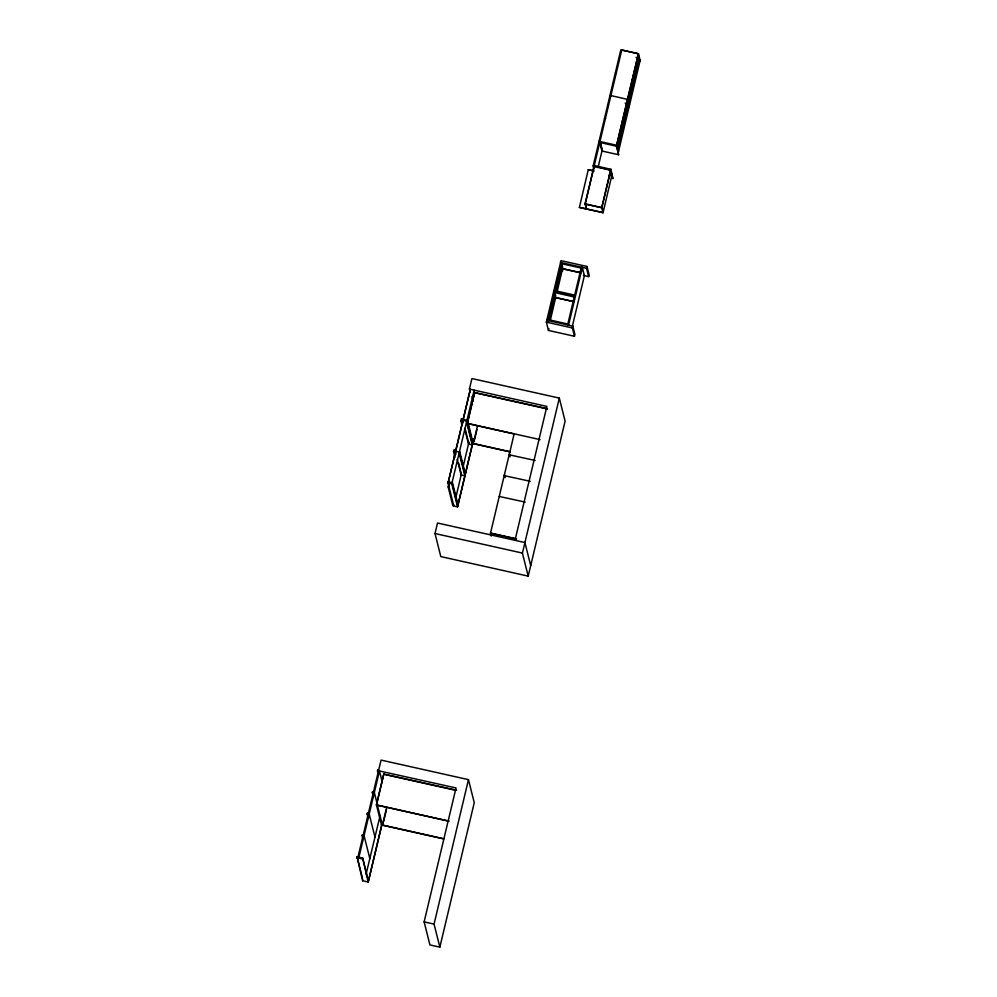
<?xml version="1.0" encoding="UTF-8"?>
<svg xmlns="http://www.w3.org/2000/svg" width="997" height="997" viewBox="0 0 997 997"><rect width="100%" height="100%" fill="white"/><g stroke="black" fill="none" stroke-linecap="round" stroke-linejoin="round"><path stroke-width="1.5" d="M362.808 838.552L362.085 835.673L362.297 834.751L363.232 834.963M368.304 818.45L367.208 814.125L367.432 813.203L368.367 813.402M373.426 796.89L372.342 792.565L372.566 791.643L373.501 791.855M378.199 773.896L377.477 771.017L377.701 770.095L378.636 770.307M454.968 457.449L453.523 451.691L454.009 449.635L454.944 449.846L456.028 454.171M461.972 425.071L460.888 420.746L461.374 418.69L462.309 418.902L463.032 421.781M470.135 391.958L469.413 389.067L471.917 378.548L559.317 398.102L565.1 421.158L528.198 576.129L440.811 556.588L435.016 533.532L437.521 523.014L524.921 542.555L530.703 565.611M455.18 454.782L454.944 449.846M462.546 423.837L462.309 418.902M454.046 505.118L453.822 506.04L448.039 482.984L470.347 389.279L448.326 482.124M463.019 420.398L466.721 421.058L472.516 444.114L457.573 506.875L452.887 505.828L448.152 486.935L449.223 482.386M457.573 506.875L451.778 483.819L474.136 390.288M443.665 838.901L381.49 824.993L376.442 804.866L383.808 773.921M474.659 392.382L467.294 423.326L540.075 439.615M456.589 790.21L383.77 774.083L376.48 805.04L447.753 820.98M547.453 408.67L474.622 392.544L467.331 423.501L514.34 434.019M366.111 874.07L380.119 815.583M455.828 497.64L461.399 473.899M463.119 466.683L468.951 442.182M473.351 438.892L472.304 443.291L510.215 451.766M382.1 823.447L368.217 882.046L362.621 880.737L357.063 856.759L362.659 858.068L368.454 881.124L381.789 825.13M457.773 505.678L472.69 443.029L471.618 438.767M386.674 807.383L382.387 825.03L377.414 805.252M477.526 425.844L473.239 443.491L468.278 423.713M383.621 821.59L386.487 809.539M474.472 440.051L476.977 429.508M546.817 320.274L572.814 326.094L574.895 334.406L574.459 336.251L548.462 330.443L546.368 322.131L561.012 260.653L587.009 266.461L589.102 274.773L588.654 276.63L583.457 275.459M547.752 320.486L561.51 262.71M548.612 321.121L555.155 293.679M555.541 292.059L562.009 264.89M550.344 320.224L555.665 297.517L574.11 301.642M557.223 291.336L562.545 268.629L580.989 272.754M548.462 330.443L548.898 328.599M611.934 174.974L603.035 212.71L579.382 207.413L588.28 169.689L594.2 171.01M593.888 168.929L593.153 166.025L599.047 141.3L616.682 145.275M585.376 203.139L586.361 208.822L585.114 203.887L621.779 49.937L638.416 53.664L640.174 60.655M638.416 53.664L616.632 145.101L618.601 154.734L601.964 151.021L599.82 142.471L600.269 140.627M598.013 167.658L602.188 150.098L599.995 141.387M382.35 782.495L379.458 770.968L358.932 857.183L357.998 856.971L381.066 760.088L468.465 779.642L474.248 802.697L439.851 947.15L429.919 944.932L424.136 921.876L456.028 787.942L378.524 770.768M514.988 540.337L546.879 406.402L469.413 389.067M567.605 324.935L581.363 267.146M568.552 325.134L582.31 267.358L584.392 275.671L572.403 326.044M574.459 336.251L572.365 327.938L572.814 326.094M588.654 276.63L586.572 268.305L587.009 266.461M603.035 212.71L601.752 207.613L610.7 170.051L593.153 166.025M610.962 169.291L601.802 207.775L585.164 204.061L594.324 165.564L610.962 169.291L612.881 178.762L610.7 170.051M618.601 154.734L616.458 146.198L638.454 53.826L620.819 49.85L615.423 72.507L616.358 72.719M617.741 147.681L628.185 103.8L625.156 103.127M628.621 101.956L639.077 58.075L636.049 57.402M617.779 147.843L628.222 103.975M628.671 102.13L639.114 58.25M439.851 947.15L434.056 924.094L468.465 779.642M528.198 576.129L522.416 553.073L559.317 398.102M618.389 152.092L640.124 60.481M368.217 882.046L362.659 858.068M362.621 880.737L362.846 879.815M636.884 60.73L639.912 61.403L638.242 54.748M616.308 72.918L615.373 72.706L609.977 95.363L627.524 99.388L629.281 106.38M610.874 95.787L609.927 95.575L604.543 118.232L605.478 118.444M625.991 106.455L629.02 107.128L627.35 100.473M605.428 118.643L604.494 118.431L599.097 141.088L600.032 141.3M599.82 142.471L616.458 146.198M610.737 170.213L594.062 166.325M592.766 170.848L588.28 169.689M608.693 175.223L611.722 175.896L610.525 171.135M585.114 203.887L601.752 207.613M602.998 212.535L579.382 207.413M586.572 268.305L560.576 262.498L562.657 270.81M560.551 262.597L561.485 262.809M562.582 268.791L579.606 272.605M554.855 290.675L574.708 295.112M553.696 291.386L574.484 296.034M574.272 296.969L554.407 292.52L555.915 298.502M555.703 297.692L572.727 301.493M547.964 319.563L567.829 324.013M546.368 322.131L572.365 327.938M474.672 392.706L547.453 408.994M463.244 419.475L466.982 420.31L470.908 435.926M460.888 420.746L461.823 420.958M472.354 443.453L510.265 451.94M535.115 460.452L509.168 454.806M453.523 451.691L454.458 451.903M530.155 481.277L504.208 475.631M448.251 482.062L452.065 482.972M448.039 482.984L451.778 483.819M525.195 502.114L499.248 496.469M448.152 486.935L449.086 487.147M516.446 538.854L490.449 533.046L491.222 536.087M516.496 539.028L490.499 533.208L514.128 433.969M435.016 533.532L522.416 553.073M377.477 771.017L378.411 771.229M383.82 774.245L455.081 790.185M373.389 792.316L374.324 792.528L377.227 804.056M372.342 792.565L373.277 792.777M376.442 804.866L449.223 821.154M368.254 813.864L369.189 814.075L374.984 837.131M367.208 814.125L368.142 814.325M381.452 824.818L443.628 838.726M363.12 835.424L364.067 835.636L369.85 858.691M362.085 835.673L363.02 835.885M424.136 921.876L434.056 924.094M356.826 857.682L362.434 858.99M627.786 98.628L629.456 105.283M616.906 144.353L618.576 151.008M599.982 141.499L602.163 150.198M602.014 206.853L603.21 211.613M581.899 271.059L581.151 268.068L561.286 263.632L562.794 269.614M561.884 264.205L562.632 267.196M555.005 293.093L555.753 296.084M509.392 453.884L510.115 456.751M504.42 474.709L505.143 477.588M472.092 396.494L473.189 400.856M473.949 440.898L474.111 441.559M466.546 422.155L472.254 444.874L468.515 444.039L464.59 428.423M465.487 430.193L468.777 443.279M459.617 451.255L465.325 473.974M465.15 475.058L459.355 452.002L455.654 451.342M459.181 453.099L464.889 475.818L461.137 474.983L457.224 459.355M458.483 462.596L461.038 472.765M452.289 482.037L457.997 504.756M457.785 505.953L452.027 482.797L448.276 481.962L449.036 484.966M448.538 481.202L449.261 484.043M377.701 770.095L378.424 772.974M383.085 822.425L383.259 823.098M372.566 791.643L373.289 794.522M367.432 813.203L368.516 817.515M357.063 856.759L362.484 878.369"/></g></svg>
